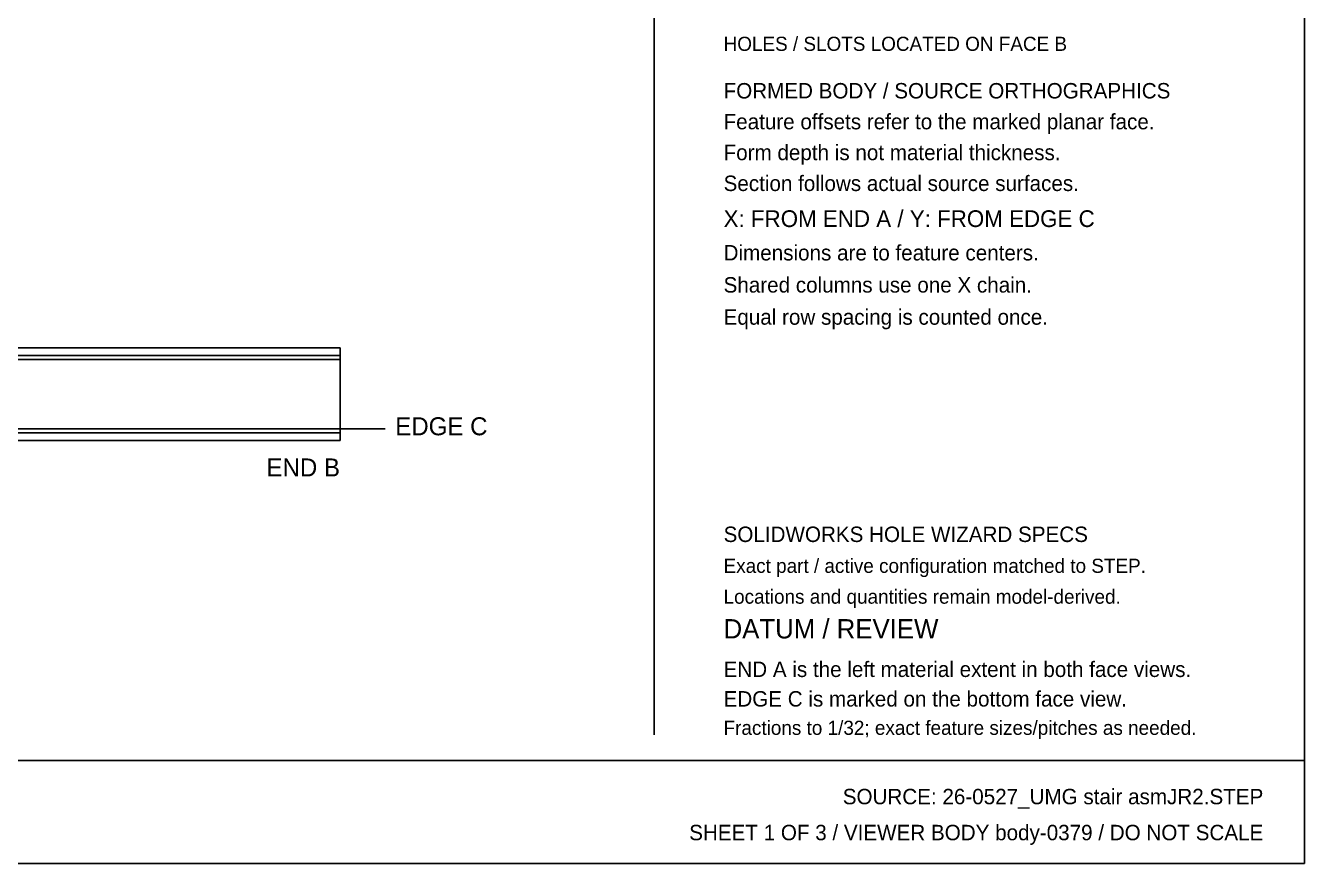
# Model space of a CAD drawing. Header units: inches. Extents: x 1.4 to 100.6, y 1.4 to 64.6.
# Drawn here: x 59.12 to 100.58, y 1.42 to 28.57 of the extents above; entities that cross this region are included whole.
import ezdxf
from ezdxf.enums import TextEntityAlignment as Align

# ---------------------------------------------------------------- set-up
doc = ezdxf.new("R2010")
doc.units = ezdxf.units.IN
doc.header["$MEASUREMENT"] = 0

msp = doc.modelspace()

# ---------------------------------------------------------------- linework, layer by layer
at = {"layer": 'ANNOTATION'}
msp.add_line((41.25, 15.5), (70.771, 15.5), dxfattribs=at)
at = {"layer": 'OUTLINE'}
for p, q in [((100.583, 64.583), (100.583, 1.417)), ((79.5, 56.625), (79.5, 5.583)), ((69.312, 18.125), (13.187, 18.125)), ((69.312, 18.125), (13.187, 18.125)), ((69.312, 17.875), (13.187, 17.875)), ((69.312, 17.875), (13.187, 17.875)), ((69.312, 18.124), (69.312, 18.125)), ((69.312, 18.125), (69.312, 18.125)), ((69.312, 18.125), (69.312, 18.125)), ((69.312, 18.125), (69.312, 18.125)), ((69.312, 18.125), (69.312, 18.125)), ((69.312, 18.125), (69.312, 18.124)), ((69.312, 18.123), (69.312, 18.124)), ((69.312, 18.124), (69.312, 18.123)), ((69.312, 18.122), (69.312, 18.123)), ((69.312, 18.123), (69.312, 18.122)), ((69.312, 18.121), (69.312, 18.122)), ((69.312, 18.122), (69.312, 18.121)), ((69.312, 18.119), (69.312, 18.121)), ((69.312, 18.121), (69.312, 18.119)), ((69.312, 18.118), (69.312, 18.119)), ((69.312, 18.119), (69.312, 18.118)), ((69.312, 18.116), (69.312, 18.118)), ((69.312, 18.118), (69.312, 18.116)), ((69.312, 18.114), (69.312, 18.116)), ((69.312, 18.116), (69.312, 18.114)), ((69.312, 18.111), (69.312, 18.114)), ((69.312, 18.114), (69.312, 18.111)), ((69.312, 18.109), (69.312, 18.111)), ((69.312, 18.111), (69.312, 18.109)), ((69.312, 18.106), (69.312, 18.109)), ((69.312, 18.109), (69.312, 18.106)), ((69.312, 18.103), (69.312, 18.106)), ((69.312, 18.106), (69.312, 18.103)), ((69.312, 18.1), (69.312, 18.103)), ((69.312, 18.103), (69.312, 18.1)), ((69.312, 18.096), (69.312, 18.1)), ((69.312, 18.1), (69.312, 18.096)), ((69.312, 18.093), (69.312, 18.096)), ((69.312, 18.096), (69.312, 18.093)), ((69.312, 18.089), (69.312, 18.093)), ((69.312, 18.093), (69.312, 18.089)), ((69.312, 18.085), (69.312, 18.089)), ((69.312, 18.089), (69.312, 18.085)), ((69.312, 18.081), (69.312, 18.085)), ((69.312, 18.085), (69.312, 18.081)), ((69.312, 18.076), (69.312, 18.081)), ((69.312, 18.081), (69.312, 18.076)), ((69.312, 18.072), (69.312, 18.076)), ((69.312, 18.076), (69.312, 18.072)), ((69.312, 18.067), (69.312, 18.072)), ((69.312, 18.072), (69.312, 18.067)), ((69.312, 18.062), (69.312, 18.067)), ((69.312, 18.067), (69.312, 18.062)), ((69.312, 18.057), (69.312, 18.062)), ((69.312, 18.062), (69.312, 18.057)), ((69.312, 18.051), (69.312, 18.057)), ((69.312, 18.057), (69.312, 18.051)), ((69.312, 18.046), (69.312, 18.051)), ((69.312, 18.051), (69.312, 18.046)), ((69.312, 18.04), (69.312, 18.046)), ((69.312, 18.046), (69.312, 18.04)), ((69.312, 18.034), (69.312, 18.04)), ((69.312, 18.04), (69.312, 18.034)), ((69.312, 18.028), (69.312, 18.034)), ((69.312, 18.034), (69.312, 18.028)), ((69.312, 18.022), (69.312, 18.028)), ((69.312, 18.028), (69.312, 18.022)), ((69.312, 18.015), (69.312, 18.022)), ((69.312, 18.022), (69.312, 18.015)), ((69.312, 18.009), (69.312, 18.015)), ((69.312, 18.015), (69.312, 18.009)), ((69.312, 18.002), (69.312, 18.009)), ((69.312, 18.009), (69.312, 18.002)), ((69.312, 17.995), (69.312, 18.002)), ((69.312, 18.002), (69.312, 17.995)), ((69.312, 17.988), (69.312, 17.995)), ((69.312, 17.995), (69.312, 17.988)), ((69.312, 17.981), (69.312, 17.988)), ((69.312, 17.988), (69.312, 17.981)), ((69.312, 17.973), (69.312, 17.981)), ((69.312, 17.981), (69.312, 17.973)), ((69.312, 17.966), (69.312, 17.973)), ((69.312, 17.973), (69.312, 17.966)), ((69.312, 17.958), (69.312, 17.966)), ((69.312, 17.966), (69.312, 17.958)), ((69.312, 17.951), (69.312, 17.958)), ((69.312, 17.958), (69.312, 17.951)), ((69.312, 17.943), (69.312, 17.951)), ((69.312, 17.951), (69.312, 17.943)), ((69.312, 17.935), (69.312, 17.943)), ((69.312, 17.943), (69.312, 17.935)), ((69.312, 17.927), (69.312, 17.935)), ((69.312, 17.935), (69.312, 17.927)), ((69.312, 17.919), (69.312, 17.927)), ((69.312, 17.927), (69.312, 17.919)), ((69.312, 17.91), (69.312, 17.919)), ((69.312, 17.919), (69.312, 17.91)), ((69.312, 17.902), (69.312, 17.91)), ((69.312, 17.91), (69.312, 17.902)), ((69.312, 17.894), (69.312, 17.902)), ((69.312, 17.902), (69.312, 17.894)), ((69.312, 17.885), (69.312, 17.894)), ((69.312, 17.894), (69.312, 17.885)), ((69.312, 17.876), (69.312, 17.885)), ((69.312, 17.885), (69.312, 17.876)), ((69.312, 17.868), (69.312, 17.876)), ((69.312, 17.876), (69.312, 17.868)), ((69.312, 17.875), (69.312, 17.875)), ((69.312, 17.875), (69.312, 17.875)), ((69.312, 17.875), (69.312, 17.875)), ((69.312, 17.875), (69.312, 17.874)), ((69.312, 17.874), (69.312, 17.875)), ((69.312, 17.875), (69.312, 17.875)), ((69.312, 17.875), (69.312, 17.875)), ((69.312, 17.875), (69.312, 17.875)), ((69.312, 17.874), (69.312, 17.874)), ((69.312, 17.874), (69.312, 17.874)), ((69.312, 17.874), (69.312, 17.873)), ((69.312, 17.873), (69.312, 17.874)), ((69.312, 17.874), (69.312, 17.874)), ((69.312, 17.874), (69.312, 17.874)), ((69.312, 17.873), (69.312, 17.873)), ((69.312, 17.873), (69.312, 17.872)), ((69.312, 17.872), (69.312, 17.873)), ((69.312, 17.873), (69.312, 17.873)), ((69.312, 17.872), (69.312, 17.871)), ((69.312, 17.871), (69.312, 17.872)), ((69.312, 17.871), (69.312, 17.87)), ((69.312, 17.87), (69.312, 17.871)), ((69.312, 17.87), (69.312, 17.87)), ((69.312, 17.87), (69.312, 17.869)), ((69.312, 17.869), (69.312, 17.87)), ((69.312, 17.87), (69.312, 17.87)), ((69.312, 17.869), (69.312, 17.868)), ((69.312, 17.868), (69.312, 17.869)), ((69.312, 17.868), (69.312, 17.867)), ((69.312, 17.867), (69.312, 17.868)), ((69.312, 17.859), (69.312, 17.868)), ((69.312, 17.868), (69.312, 17.859)), ((69.312, 17.867), (69.312, 17.865)), ((69.312, 17.865), (69.312, 17.867)), ((69.312, 17.865), (69.312, 17.864)), ((69.312, 17.864), (69.312, 17.865)), ((69.312, 17.864), (69.312, 17.863)), ((69.312, 17.863), (69.312, 17.864)), ((69.312, 17.863), (69.312, 17.862)), ((69.312, 17.862), (69.312, 17.863)), ((69.312, 17.862), (69.312, 17.86)), ((69.312, 17.86), (69.312, 17.862)), ((69.312, 17.86), (69.312, 17.859)), ((69.312, 17.859), (69.312, 17.86)), ((69.312, 17.859), (69.312, 17.857)), ((69.312, 17.857), (69.312, 17.859)), ((69.312, 17.85), (69.312, 17.859)), ((69.312, 17.859), (69.312, 17.85)), ((69.312, 17.857), (69.312, 17.856)), ((69.312, 17.856), (69.312, 17.857)), ((69.312, 17.856), (69.312, 17.854)), ((69.312, 17.854), (69.312, 17.856)), ((69.312, 17.854), (69.312, 17.852)), ((69.312, 17.852), (69.312, 17.854)), ((69.312, 17.852), (69.312, 17.85)), ((69.312, 17.85), (69.312, 17.852)), ((69.312, 17.85), (69.312, 17.849)), ((69.312, 17.849), (69.312, 17.85)), ((69.312, 17.841), (69.312, 17.85)), ((69.312, 17.85), (69.312, 17.841)), ((69.312, 17.849), (69.312, 17.847)), ((69.312, 17.847), (69.312, 17.849)), ((69.312, 17.847), (69.312, 17.845)), ((69.312, 17.845), (69.312, 17.847)), ((69.312, 17.845), (69.312, 17.843)), ((69.312, 17.843), (69.312, 17.845)), ((69.312, 17.843), (69.312, 17.841)), ((69.312, 17.841), (69.312, 17.843)), ((69.312, 17.841), (69.312, 17.838)), ((69.312, 17.838), (69.312, 17.841)), ((69.312, 17.832), (69.312, 17.841)), ((69.312, 17.841), (69.312, 17.832)), ((69.312, 17.838), (69.312, 17.836)), ((69.312, 17.836), (69.312, 17.838)), ((69.312, 17.836), (69.312, 17.834)), ((69.312, 17.834), (69.312, 17.836)), ((69.312, 17.834), (69.312, 17.832)), ((69.312, 17.832), (69.312, 17.834)), ((69.312, 17.832), (69.312, 17.829)), ((69.312, 17.829), (69.312, 17.832)), ((69.312, 17.823), (69.312, 17.832)), ((69.312, 17.832), (69.312, 17.823)), ((69.312, 17.75), (13.187, 17.75)), ((69.312, 17.75), (13.187, 17.75)), ((69.312, 17.75), (13.187, 17.75)), ((69.312, 17.75), (13.187, 17.75)), ((69.312, 17.829), (69.312, 17.827)), ((69.312, 17.827), (69.312, 17.829)), ((69.312, 17.827), (69.312, 17.824)), ((69.312, 17.824), (69.312, 17.827)), ((69.312, 17.824), (69.312, 17.822)), ((69.312, 17.822), (69.312, 17.824)), ((69.312, 17.814), (69.312, 17.823)), ((69.312, 17.823), (69.312, 17.814)), ((69.312, 17.822), (69.312, 17.819)), ((69.312, 17.819), (69.312, 17.822)), ((69.312, 17.819), (69.312, 17.817)), ((69.312, 17.817), (69.312, 17.819)), ((69.312, 17.817), (69.312, 17.814)), ((69.312, 17.814), (69.312, 17.817)), ((69.312, 17.814), (69.312, 17.812)), ((69.312, 17.812), (69.312, 17.814)), ((69.312, 17.805), (69.312, 17.814)), ((69.312, 17.814), (69.312, 17.805)), ((69.312, 17.812), (69.312, 17.809)), ((69.312, 17.809), (69.312, 17.812)), ((69.312, 17.809), (69.312, 17.806)), ((69.312, 17.806), (69.312, 17.809)), ((69.312, 17.806), (69.312, 17.803)), ((69.312, 17.803), (69.312, 17.806)), ((69.312, 17.796), (69.312, 17.805)), ((69.312, 17.805), (69.312, 17.796)), ((69.312, 17.803), (69.312, 17.801)), ((69.312, 17.801), (69.312, 17.803)), ((69.312, 17.801), (69.312, 17.798)), ((69.312, 17.798), (69.312, 17.801)), ((69.312, 17.798), (69.312, 17.795)), ((69.312, 17.795), (69.312, 17.798)), ((69.312, 17.787), (69.312, 17.796)), ((69.312, 17.796), (69.312, 17.787)), ((69.312, 17.795), (69.312, 17.792)), ((69.312, 17.792), (69.312, 17.795)), ((69.312, 17.792), (69.312, 17.789)), ((69.312, 17.789), (69.312, 17.792)), ((69.312, 17.789), (69.312, 17.786)), ((69.312, 17.786), (69.312, 17.789)), ((69.312, 17.778), (69.312, 17.787)), ((69.312, 17.787), (69.312, 17.778)), ((69.312, 17.786), (69.312, 17.783)), ((69.312, 17.783), (69.312, 17.786)), ((69.312, 17.783), (69.312, 17.78)), ((69.312, 17.78), (69.312, 17.783)), ((69.312, 17.78), (69.312, 17.777)), ((69.312, 17.777), (69.312, 17.78)), ((69.312, 17.768), (69.312, 17.778)), ((69.312, 17.778), (69.312, 17.768)), ((69.312, 17.777), (69.312, 17.774)), ((69.312, 17.774), (69.312, 17.777)), ((69.312, 17.774), (69.312, 17.771)), ((69.312, 17.771), (69.312, 17.774)), ((69.312, 17.771), (69.312, 17.768)), ((69.312, 17.768), (69.312, 17.771)), ((69.312, 17.768), (69.312, 17.765)), ((69.312, 17.765), (69.312, 17.768)), ((69.312, 17.759), (69.312, 17.768)), ((69.312, 17.768), (69.312, 17.759)), ((69.312, 17.765), (69.312, 17.762)), ((69.312, 17.762), (69.312, 17.765)), ((69.312, 17.762), (69.312, 17.759)), ((69.312, 17.759), (69.312, 17.762)), ((69.312, 17.759), (69.312, 17.756)), ((69.312, 17.756), (69.312, 17.759)), ((69.312, 17.75), (69.312, 17.759)), ((69.312, 17.759), (69.312, 17.75)), ((69.312, 17.756), (69.312, 17.753)), ((69.312, 17.753), (69.312, 17.756)), ((69.312, 17.753), (69.312, 17.75)), ((69.312, 17.75), (69.312, 17.753)), ((69.312, 17.75), (69.312, 15.5)), ((69.312, 15.5), (69.312, 17.75)), ((69.312, 15.5), (69.312, 17.75)), ((69.312, 17.75), (69.312, 15.5)), ((69.312, 15.5), (13.187, 15.5)), ((69.312, 15.5), (13.187, 15.5)), ((69.312, 15.5), (13.187, 15.5)), ((69.312, 15.5), (13.187, 15.5)), ((69.312, 15.375), (13.187, 15.375)), ((69.312, 15.375), (13.187, 15.375)), ((69.312, 15.5), (69.312, 15.497)), ((69.312, 15.497), (69.312, 15.5)), ((69.312, 15.5), (69.312, 15.491)), ((69.312, 15.491), (69.312, 15.5)), ((69.312, 15.497), (69.312, 15.494)), ((69.312, 15.494), (69.312, 15.497)), ((69.312, 15.494), (69.312, 15.491)), ((69.312, 15.491), (69.312, 15.494)), ((69.312, 15.491), (69.312, 15.488)), ((69.312, 15.488), (69.312, 15.491)), ((69.312, 15.491), (69.312, 15.482)), ((69.312, 15.482), (69.312, 15.491)), ((69.312, 15.488), (69.312, 15.485)), ((69.312, 15.485), (69.312, 15.488)), ((69.312, 15.485), (69.312, 15.482)), ((69.312, 15.482), (69.312, 15.485)), ((69.312, 15.482), (69.312, 15.479)), ((69.312, 15.479), (69.312, 15.482)), ((69.312, 15.482), (69.312, 15.472)), ((69.312, 15.472), (69.312, 15.482)), ((69.312, 15.479), (69.312, 15.476)), ((69.312, 15.476), (69.312, 15.479)), ((69.312, 15.476), (69.312, 15.473)), ((69.312, 15.473), (69.312, 15.476)), ((69.312, 15.473), (69.312, 15.47)), ((69.312, 15.47), (69.312, 15.473)), ((69.312, 15.472), (69.312, 15.463)), ((69.312, 15.463), (69.312, 15.472)), ((69.312, 15.47), (69.312, 15.467)), ((69.312, 15.467), (69.312, 15.47)), ((69.312, 15.467), (69.312, 15.464)), ((69.312, 15.464), (69.312, 15.467)), ((69.312, 15.464), (69.312, 15.461)), ((69.312, 15.461), (69.312, 15.464)), ((69.312, 15.463), (69.312, 15.454)), ((69.312, 15.454), (69.312, 15.463)), ((69.312, 15.461), (69.312, 15.458)), ((69.312, 15.458), (69.312, 15.461)), ((69.312, 15.458), (69.312, 15.455)), ((69.312, 15.455), (69.312, 15.458)), ((69.312, 15.455), (69.312, 15.452)), ((69.312, 15.452), (69.312, 15.455)), ((69.312, 15.454), (69.312, 15.445)), ((69.312, 15.445), (69.312, 15.454)), ((69.312, 15.452), (69.312, 15.449)), ((69.312, 15.449), (69.312, 15.452)), ((69.312, 15.449), (69.312, 15.447)), ((69.312, 15.447), (69.312, 15.449)), ((69.312, 15.447), (69.312, 15.444)), ((69.312, 15.444), (69.312, 15.447)), ((69.312, 15.445), (69.312, 15.436)), ((69.312, 15.436), (69.312, 15.445)), ((69.312, 15.444), (69.312, 15.441)), ((69.312, 15.441), (69.312, 15.444)), ((69.312, 15.441), (69.312, 15.438)), ((69.312, 15.438), (69.312, 15.441)), ((69.312, 15.438), (69.312, 15.436)), ((69.312, 15.436), (69.312, 15.438)), ((69.312, 15.436), (69.312, 15.433)), ((69.312, 15.433), (69.312, 15.436)), ((69.312, 15.436), (69.312, 15.427)), ((69.312, 15.427), (69.312, 15.436)), ((69.312, 15.433), (69.312, 15.431)), ((69.312, 15.431), (69.312, 15.433)), ((69.312, 15.431), (69.312, 15.428)), ((69.312, 15.428), (69.312, 15.431)), ((69.312, 15.428), (69.312, 15.426)), ((69.312, 15.426), (69.312, 15.428)), ((69.312, 15.427), (69.312, 15.418)), ((69.312, 15.418), (69.312, 15.427)), ((69.312, 15.426), (69.312, 15.423)), ((69.312, 15.423), (69.312, 15.426)), ((69.312, 15.423), (69.312, 15.421)), ((69.312, 15.421), (69.312, 15.423)), ((69.312, 15.421), (69.312, 15.418)), ((69.312, 15.418), (69.312, 15.421)), ((69.312, 15.418), (69.312, 15.416)), ((69.312, 15.416), (69.312, 15.418)), ((69.312, 15.418), (69.312, 15.409)), ((69.312, 15.409), (69.312, 15.418)), ((69.312, 15.416), (69.312, 15.414)), ((69.312, 15.414), (69.312, 15.416)), ((69.312, 15.414), (69.312, 15.412)), ((69.312, 15.412), (69.312, 15.414)), ((69.312, 15.412), (69.312, 15.409)), ((69.312, 15.409), (69.312, 15.412)), ((69.312, 15.409), (69.312, 15.407)), ((69.312, 15.407), (69.312, 15.409)), ((69.312, 15.409), (69.312, 15.4)), ((69.312, 15.4), (69.312, 15.409)), ((69.312, 15.407), (69.312, 15.405)), ((69.312, 15.405), (69.312, 15.407)), ((69.312, 15.405), (69.312, 15.403)), ((69.312, 15.403), (69.312, 15.405)), ((69.312, 15.403), (69.312, 15.401)), ((69.312, 15.401), (69.312, 15.403)), ((69.312, 15.401), (69.312, 15.4)), ((69.312, 15.4), (69.312, 15.401)), ((69.312, 15.4), (69.312, 15.398)), ((69.312, 15.398), (69.312, 15.4)), ((69.312, 15.4), (69.312, 15.391)), ((69.312, 15.391), (69.312, 15.4)), ((69.312, 15.398), (69.312, 15.396)), ((69.312, 15.396), (69.312, 15.398)), ((69.312, 15.396), (69.312, 15.394)), ((69.312, 15.394), (69.312, 15.396)), ((69.312, 15.394), (69.312, 15.393)), ((69.312, 15.393), (69.312, 15.394)), ((69.312, 15.393), (69.312, 15.391)), ((69.312, 15.391), (69.312, 15.393)), ((69.312, 15.391), (69.312, 15.39)), ((69.312, 15.39), (69.312, 15.391)), ((69.312, 15.391), (69.312, 15.382)), ((69.312, 15.382), (69.312, 15.391)), ((69.312, 15.39), (69.312, 15.388)), ((69.312, 15.388), (69.312, 15.39)), ((69.312, 15.388), (69.312, 15.387)), ((69.312, 15.387), (69.312, 15.388)), ((69.312, 15.387), (69.312, 15.386)), ((69.312, 15.386), (69.312, 15.387)), ((69.312, 15.386), (69.312, 15.385)), ((69.312, 15.385), (69.312, 15.386)), ((69.312, 15.385), (69.312, 15.383)), ((69.312, 15.383), (69.312, 15.385)), ((69.312, 15.383), (69.312, 15.382)), ((69.312, 15.382), (69.312, 15.383)), ((69.312, 15.382), (69.312, 15.381)), ((69.312, 15.381), (69.312, 15.382)), ((69.312, 15.382), (69.312, 15.374)), ((69.312, 15.374), (69.312, 15.382)), ((69.312, 15.381), (69.312, 15.38)), ((69.312, 15.38), (69.312, 15.381)), ((69.312, 15.38), (69.312, 15.38)), ((69.312, 15.38), (69.312, 15.379)), ((69.312, 15.379), (69.312, 15.38)), ((69.312, 15.38), (69.312, 15.38)), ((69.312, 15.379), (69.312, 15.378)), ((69.312, 15.378), (69.312, 15.379)), ((69.312, 15.378), (69.312, 15.377)), ((69.312, 15.377), (69.312, 15.378)), ((69.312, 15.377), (69.312, 15.377)), ((69.312, 15.377), (69.312, 15.376)), ((69.312, 15.376), (69.312, 15.377)), ((69.312, 15.377), (69.312, 15.377)), ((69.312, 15.376), (69.312, 15.376)), ((69.312, 15.376), (69.312, 15.376)), ((69.312, 15.376), (69.312, 15.375)), ((69.312, 15.375), (69.312, 15.376)), ((69.312, 15.376), (69.312, 15.376)), ((69.312, 15.376), (69.312, 15.376)), ((69.312, 15.375), (69.312, 15.375)), ((69.312, 15.375), (69.312, 15.375)), ((69.312, 15.375), (69.312, 15.375)), ((69.312, 15.375), (69.312, 15.375)), ((69.312, 15.375), (69.312, 15.375)), ((69.312, 15.375), (69.312, 15.375)), ((69.312, 15.374), (69.312, 15.365)), ((69.312, 15.365), (69.312, 15.374)), ((69.312, 15.365), (69.312, 15.356)), ((69.312, 15.356), (69.312, 15.365)), ((69.312, 15.356), (69.312, 15.348)), ((69.312, 15.348), (69.312, 15.356)), ((69.312, 15.348), (69.312, 15.34)), ((69.312, 15.34), (69.312, 15.348)), ((69.312, 15.125), (13.187, 15.125)), ((69.312, 15.125), (13.187, 15.125)), ((69.312, 15.34), (69.312, 15.331)), ((69.312, 15.331), (69.312, 15.34)), ((69.312, 15.331), (69.312, 15.323)), ((69.312, 15.323), (69.312, 15.331)), ((69.312, 15.323), (69.312, 15.315)), ((69.312, 15.315), (69.312, 15.323)), ((69.312, 15.315), (69.312, 15.307)), ((69.312, 15.307), (69.312, 15.315)), ((69.312, 15.307), (69.312, 15.299)), ((69.312, 15.299), (69.312, 15.307)), ((69.312, 15.299), (69.312, 15.292)), ((69.312, 15.292), (69.312, 15.299)), ((69.312, 15.292), (69.312, 15.284)), ((69.312, 15.284), (69.312, 15.292)), ((69.312, 15.284), (69.312, 15.277)), ((69.312, 15.277), (69.312, 15.284)), ((69.312, 15.277), (69.312, 15.269)), ((69.312, 15.269), (69.312, 15.277)), ((69.312, 15.269), (69.312, 15.262)), ((69.312, 15.262), (69.312, 15.269)), ((69.312, 15.262), (69.312, 15.255)), ((69.312, 15.255), (69.312, 15.262)), ((69.312, 15.255), (69.312, 15.248)), ((69.312, 15.248), (69.312, 15.255)), ((69.312, 15.248), (69.312, 15.241)), ((69.312, 15.241), (69.312, 15.248)), ((69.312, 15.241), (69.312, 15.235)), ((69.312, 15.235), (69.312, 15.241)), ((69.312, 15.235), (69.312, 15.228)), ((69.312, 15.228), (69.312, 15.235)), ((69.312, 15.228), (69.312, 15.222)), ((69.312, 15.222), (69.312, 15.228)), ((69.312, 15.222), (69.312, 15.216)), ((69.312, 15.216), (69.312, 15.222)), ((69.312, 15.216), (69.312, 15.21)), ((69.312, 15.21), (69.312, 15.216)), ((69.312, 15.21), (69.312, 15.204)), ((69.312, 15.204), (69.312, 15.21)), ((69.312, 15.204), (69.312, 15.199)), ((69.312, 15.199), (69.312, 15.204)), ((69.312, 15.199), (69.312, 15.193)), ((69.312, 15.193), (69.312, 15.199)), ((69.312, 15.193), (69.312, 15.188)), ((69.312, 15.188), (69.312, 15.193)), ((69.312, 15.188), (69.312, 15.183)), ((69.312, 15.183), (69.312, 15.188)), ((69.312, 15.183), (69.312, 15.178)), ((69.312, 15.178), (69.312, 15.183)), ((69.312, 15.178), (69.312, 15.174)), ((69.312, 15.174), (69.312, 15.178)), ((69.312, 15.174), (69.312, 15.169)), ((69.312, 15.169), (69.312, 15.174)), ((69.312, 15.169), (69.312, 15.165)), ((69.312, 15.165), (69.312, 15.169)), ((69.312, 15.165), (69.312, 15.161)), ((69.312, 15.161), (69.312, 15.165)), ((69.312, 15.161), (69.312, 15.157)), ((69.312, 15.157), (69.312, 15.161)), ((69.312, 15.157), (69.312, 15.154)), ((69.312, 15.154), (69.312, 15.157)), ((69.312, 15.154), (69.312, 15.15)), ((69.312, 15.15), (69.312, 15.154)), ((69.312, 15.15), (69.312, 15.147)), ((69.312, 15.147), (69.312, 15.15)), ((69.312, 15.147), (69.312, 15.144)), ((69.312, 15.144), (69.312, 15.147)), ((69.312, 15.144), (69.312, 15.141)), ((69.312, 15.141), (69.312, 15.144)), ((69.312, 15.141), (69.312, 15.139)), ((69.312, 15.139), (69.312, 15.141)), ((69.312, 15.139), (69.312, 15.136)), ((69.312, 15.136), (69.312, 15.139)), ((69.312, 15.136), (69.312, 15.134)), ((69.312, 15.134), (69.312, 15.136)), ((69.312, 15.134), (69.312, 15.132)), ((69.312, 15.132), (69.312, 15.134)), ((69.312, 15.132), (69.312, 15.131)), ((69.312, 15.131), (69.312, 15.132)), ((69.312, 15.131), (69.312, 15.129)), ((69.312, 15.129), (69.312, 15.131)), ((69.312, 15.129), (69.312, 15.128)), ((69.312, 15.128), (69.312, 15.129)), ((69.312, 15.128), (69.312, 15.127)), ((69.312, 15.127), (69.312, 15.128)), ((69.312, 15.127), (69.312, 15.126)), ((69.312, 15.126), (69.312, 15.127)), ((69.312, 15.126), (69.312, 15.125)), ((69.312, 15.125), (69.312, 15.126)), ((69.312, 15.125), (69.312, 15.125)), ((69.312, 15.125), (69.312, 15.125)), ((69.312, 15.125), (69.312, 15.125)), ((69.312, 15.125), (69.312, 15.125)), ((1.417, 4.75), (100.583, 4.75)), ((100.583, 1.417), (1.417, 1.417))]:
    msp.add_line(p, q, dxfattribs=at)

# ---------------------------------------------------------------- texts
at = {"layer": 'ANNOTATION'}
for s, height, p in [('HOLES / SLOTS LOCATED ON FACE B', 0.45833, (81.75, 27.75)), ('FORMED BODY / SOURCE ORTHOGRAPHICS', 0.5, (81.75, 26.208)), ('Feature offsets refer to the marked planar face.', 0.5, (81.75, 25.208)), ('Form depth is not material thickness.', 0.5, (81.75, 24.208)), ('Section follows actual source surfaces.', 0.5, (81.75, 23.208)), ('X: FROM END A / Y: FROM EDGE C', 0.54167, (81.75, 22.042)), ('Dimensions are to feature centers.', 0.5, (81.75, 20.958)), ('Shared columns use one X chain.', 0.5, (81.75, 19.917)), ('Equal row spacing is counted once.', 0.5, (81.75, 18.875)), ('EDGE C', 0.5833, (71.104, 15.292)), ('SOLIDWORKS HOLE WIZARD SPECS', 0.5, (81.75, 11.833)), ('Exact part / active configuration matched to STEP.', 0.45833, (81.75, 10.833)), ('Locations and quantities remain model-derived.', 0.45833, (81.75, 9.833)), ('DATUM / REVIEW', 0.625, (81.75, 8.708)), ('END A is the left material extent in both face views.', 0.5, (81.75, 7.458)), ('EDGE C is marked on the bottom face view.', 0.5, (81.75, 6.5)), ('Fractions to 1/32; exact feature sizes/pitches as needed.', 0.45833, (81.75, 5.583))]:
    msp.add_text(s, height=height, dxfattribs=at).set_placement(p)
for s, height, p in [('END B', 0.5833, (69.312, 13.958)), ('SOURCE: 26-0527_UMG stair asmJR2.STEP', 0.5, (99.25, 3.333)), ('SHEET 1 OF 3 / VIEWER BODY body-0379 / DO NOT SCALE', 0.5, (99.25, 2.167))]:
    msp.add_text(s, height=height, dxfattribs=at).set_placement(p, align=Align.RIGHT)

doc.saveas('drawing.dxf')
